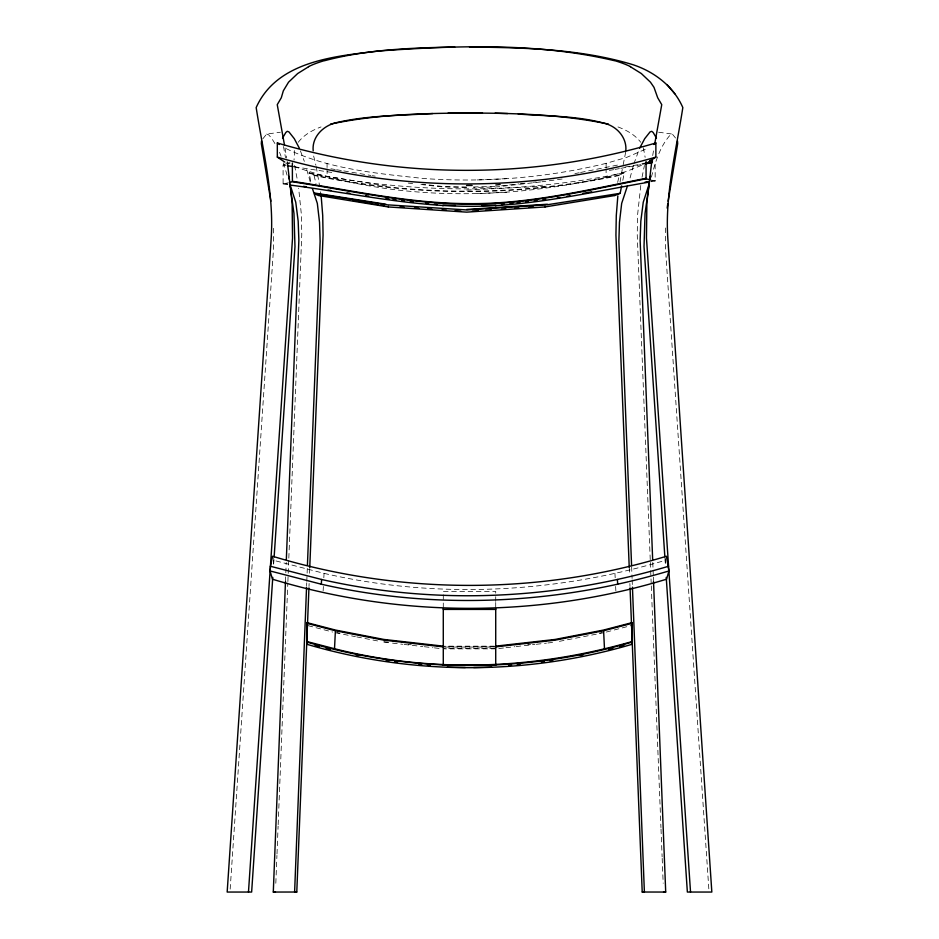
<?xml version="1.0" encoding="UTF-8"?>
<svg xmlns="http://www.w3.org/2000/svg" width="939" height="939" viewBox="0 0 939 939"><rect width="100%" height="100%" fill="white"/><g stroke="black" fill="none" stroke-linecap="round" stroke-linejoin="round"><path stroke-width="0.7" stroke-dasharray="4.7 3.52" d="M650.833 181.79L655.164 181.004L655.14 161.602M294.283 166.543C393.77 201.31 504.079 200.289 606.089 177.26L606.113 168.914M606.113 167.529L606.125 163.351L626.736 157.365L648.356 147.986M665.434 227.989L665.352 246.793L709.039 892.05M285.479 581.534L285.761 574.21M285.82 572.743L286.219 562.484M306.619 585.725L306.736 582.802M306.795 581.335L307.37 566.675M275.82 883.259L276.935 855.429M276.993 853.974L278.108 826.144M278.167 824.677L287.827 583.013M287.886 581.546L288.766 559.574M288.825 558.106L301.771 234.421L301.396 214.714L298.649 188.199M309.001 586.429L309.119 583.495M309.53 573.248L309.764 567.391M323.133 590.819L323.368 586.464M323.826 577.731L324.061 573.365L273.73 560.36L272.58 556.252M230.161 889.127L273.648 246.793L273.566 227.989M273.648 564.198L274.047 558.353M273.531 563.259L273.73 560.36M625.691 152.095L622.792 166.673M294.658 150.533L294.024 160.1M640.774 185.453L637.604 214.714L637.229 234.421L650.293 561.041M642.041 177.225L644.424 165.487M620.022 182.096L622.487 168.104M652.699 155.545L653.544 150.44M622.803 180.382L624.282 172.764C520.558 194.256 412.796 194.256 309.072 172.764L310.844 181.755M617.674 182.377L619.271 174.983L624.282 172.764M651.384 177.166C655.281 162.247 659.859 146.554 670.352 134.84L672.359 134.077L676.139 138.761M630.069 177.952L633.449 165.241M665.469 563.259L665.27 560.36L666.42 556.252M633.86 163.914L639.119 149.536M262.861 138.761L266.641 134.077L280.385 132.223M298.273 142.258C303.954 134.829 312.394 130.157 321.009 126.941M641.501 165.37L626.736 171.356L606.089 177.26M606.312 632.053L630.914 625.644M324.061 573.365C436.6 599.399 554.832 593.213 665.27 560.36M285.761 163.949L283.12 165.088M285.996 165.522L283.097 165.076L283.097 183.997L288.402 182.729M606.125 163.351C546.709 177.847 485.017 182.823 424.017 178.527C377.009 173.469 327.875 169.161 284.834 147.986M574.903 173.609L579.163 172.764M580.595 172.471L619.036 164.783M599.282 633.097L602.134 632.546M559.374 641.337L582.18 636.912M583.6 636.642L603.554 632.769M625.092 167.06L640.832 164.196M562.121 179.009L541.979 181.779M609.364 170.417L613.636 169.654M615.08 169.384L619.364 168.609M620.808 168.339L640.832 164.701M650.833 181.086L655.164 180.3M619.271 174.983C518.938 196.509 414.416 196.509 314.096 174.983L309.072 172.764M619.271 175.487C518.927 197.002 414.404 197.002 314.072 175.476L314.096 174.983M501.567 185.84L518.891 183.88M520.335 183.727L526.11 183.07M533.317 182.26L536.204 181.931M540.535 181.943L495.804 186.99L473.538 187.448M527.683 644.753L530.57 644.436M498.82 648.52L504.595 647.863M506.027 647.699L514.689 646.725M516.133 646.56L534.89 644.447M536.333 644.283L546.439 643.145M547.883 642.98L555.102 642.159M466.683 190.054L545.888 186.204M477.235 179.948L509.173 178.527M477.212 193.54L509.138 192.143M473.538 186.955L495.804 186.497M494.536 646.161L444.464 646.161M494.536 646.865L444.464 646.865M494.536 648.368L444.464 648.368M495.933 648.849L444.464 648.872M444.734 647.053L494.266 647.053M466.589 187.471L442.938 186.99L418.407 184.22M466.589 186.99L442.938 186.497L422.738 184.208M408.301 183.082L412.632 183.575M383.898 641.666L388.23 642.147M408.43 644.436L411.317 644.753M383.898 642.159L391.117 642.98M392.561 643.145L402.667 644.283M404.11 644.447L422.867 646.56M424.311 646.725L432.973 647.699M434.405 647.863L440.18 648.52M658.615 132.223L672.359 134.077M294.6 166.813L334.883 172.917M283.097 183.293L288.895 184.161M283.097 183.997L288.895 184.866M309.072 173.469L387.467 186.204M330.927 168.785L335.211 169.501M336.643 169.748L342.359 170.698M343.78 170.933L370.917 175.464M372.349 175.699L375.201 176.168M336.866 632.546L339.718 633.097M335.446 632.769L355.4 636.642M356.82 636.912L379.626 641.337M651.267 180.065L655.164 181.004M308.086 625.644L332.688 632.053M266.641 134.077L268.648 134.84L271.735 138.373L275.714 144.864M617.991 126.941C626.606 130.157 635.046 134.829 640.727 142.258M300.421 150.874L304.33 161.367M279.54 152.306L281.078 156.25M643.379 147.799L645.14 157.341M310.257 181.966L305.926 166.649M283.531 162.764L287.616 177.166M313.649 156.027L315.903 165.241M294.576 165.487L297.381 179.959M314.072 175.476L316.009 183.762M316.208 166.673L319.413 184.866M284.998 147.893L286.712 158.092M283.472 146.472L285.515 157.752M320.504 191.802L321.161 195.958M664.953 558.353L665.352 564.198M614.939 573.365L615.174 577.731M615.632 586.464L615.867 590.819M652.781 562.484L653.298 575.666M653.356 577.133L653.521 581.534M650.351 562.508L651.232 584.469M651.29 585.936L660.95 827.611M661.009 829.067L662.124 856.896M662.183 858.363L663.18 883.259M631.63 566.675L632.088 578.401M632.147 579.868L632.381 585.725M629.236 567.391L629.47 573.248M629.881 583.495L629.999 586.429M327.065 163.351L327.077 167.529M327.077 168.914L327.101 177.26M495.722 601.394L495.722 591.441L443.278 591.441L443.278 607.087M495.722 602.498L495.722 609.411"/><path stroke-width="1.41" d="M649.964 179.748L646.067 178.797L646.079 161.485M275.467 892.05L273.296 892.05L285.479 581.534M286.336 559.562L298.86 240.255L298.179 221.193L295.75 202.237L289.881 184.126M306.56 587.192L294.611 892.015L296.783 892.027L308.943 587.884M307.429 565.208L320.129 241.335L319.53 222.297L317.323 203.387L312.464 188.657M313.192 150.792C311.736 136.765 323.497 125.509 336.42 122.633C367.924 115.321 400.566 115.52 432.703 113.549M309.764 567.391L323.063 235.114L322.711 215.501L321.161 195.958M632.276 641.501C535.547 669.39 432.421 673.486 334.519 648.732L335.399 630.75L306.724 623.285M668.897 570.971C556.428 604.411 435.966 610.303 321.326 584.211L321.584 579.48L270.444 566.264L272.58 556.252C400.378 595.103 538.622 595.103 666.42 556.252L668.897 570.971L666.596 579.187C538.693 618.062 400.307 618.062 272.404 579.187L270.103 570.971L270.444 566.264M261.5 140.979L261.324 143.679L270.866 201.228M248.471 892.05L292.534 238.072L292.123 202.636L287.346 162.083M272.768 577.379L251.64 892.05L227.168 892.05L271.195 238.271C274.082 194.044 262.826 150.78 256.171 107.574C277.193 60.718 335.141 56.234 379.462 50.941C457.446 45.448 537.413 42.595 614.047 60.601M274.141 556.886L294.975 246.605L293.966 213.505L290.714 190.065M617.839 195.958L616.289 215.501L615.937 235.114L629.236 567.391M667.171 208.118L667.746 203.986M668.134 201.228L677.676 143.679L677.5 140.979M651.866 160.651L646.877 202.636L646.466 238.072L690.529 892.05M649.307 183.175L645.034 213.505L644.025 246.605L664.859 556.886M649.718 180.417L650.328 176.274M654.694 144.066L661.749 104.652L657.699 97.762L653.99 87.339L650.457 82.186L641.337 73.547L630.327 66.692M621.63 185.91L620.151 193.317L614.775 195.523L545.078 206.944L466.683 212.144L388.277 206.944L318.579 195.523L314.53 193.857M649.119 184.126L643.25 202.237L640.821 221.193L640.14 240.255L652.664 559.562M627.416 185.981L621.677 203.387L619.47 222.297L618.871 241.335L631.571 565.208M639.647 148.198L644.694 138.702L650.081 131.883L651.748 131.307L653.157 132.481L656.467 138.092M282.533 138.092L285.843 132.481L287.252 131.307L288.919 131.883L294.306 138.702L299.353 148.198M653.873 144.5L655.868 142.963L655.868 157.118L648.356 162.095M646.044 178.809L646.067 178.797C587.744 190.3 529.197 204.679 469.371 204.103C409.721 204.209 351.104 190.676 292.393 181.79L289.728 182.412M308.673 66.692L297.663 73.547L288.543 82.186L283.32 90.837L281.301 97.762L277.251 104.652L284.529 145.345M495.933 646.842L555.102 640.163L603.601 630.75L632.276 623.285M324.953 60.601C367.208 49.45 411.27 47.877 454.734 47.032M321.584 579.48C436.025 605.573 556.275 599.645 668.556 566.264M632.276 642.006C526.333 673.298 412.667 673.31 306.724 642.006M608.672 649.635L612.838 648.556M619.775 646.76L623.942 645.68M287.076 163.632L289.728 162.999M330.563 124.101C380.389 113.49 431.752 113.15 482.493 112.95M646.044 178.304C587.732 189.819 529.185 204.15 469.371 203.622C409.721 203.669 351.116 190.194 292.405 181.297L292.369 163.069M580.102 655.457L582.978 654.894M642.264 163.938L652.276 162.118M645.14 163.914L652.3 162.611M557.015 198.082L559.902 197.554M567.121 196.251L570.008 195.735M582.99 193.375L591.652 191.802M645.058 182.131L647.945 181.614M649.389 182.06C589.786 192.249 530.171 206.627 469.371 206.31C409.134 206.169 349.86 192.835 290.351 185.089M620.151 193.317L547.414 204.737L466.683 209.937L385.941 204.737L314.612 193.528M501.496 204.561L504.337 204.233M510.03 203.575L512.882 203.258M517.143 202.765L519.995 202.437M525.687 201.779L528.528 201.451M534.221 200.793L537.073 200.477M542.765 199.819L545.606 199.491M508.738 665.598L511.591 665.27M517.283 664.612L520.124 664.284M541.474 661.831L544.315 661.502M550.008 660.845L552.86 660.516M495.804 184.983L500.135 184.502M495.933 646.126L555.102 639.447L603.601 630.046L632.276 622.58L632.276 644.224C526.333 675.505 412.667 675.505 306.724 644.224L306.724 622.58L335.399 630.046L383.898 639.447L443.067 646.126M472.481 211.181L478.291 210.794M485.557 210.289L491.355 209.902M501.52 209.209L505.875 208.916M514.595 208.317L518.95 208.024M529.115 207.331L533.469 207.026M466.683 209.456L547.414 204.233M472.153 185.464L466.589 185.464M481.895 205.5L495.804 205.218L495.804 205.923M473.679 667.512L491.754 667.148M448.103 113.103C501.626 112.891 555.841 113.044 608.437 124.101M273.296 892.05L296.783 892.027M630.057 587.884L642.217 892.027L644.389 892.015L632.44 587.192M663.533 892.05L665.704 892.05L653.521 581.534M443.278 609.411L495.722 609.411M642.217 892.027L665.704 892.05M469.5 47.009C524.255 47.689 580.161 48.746 632.968 64.709C654.436 71.787 673.674 86.505 682.829 107.574C676.174 150.78 664.918 194.044 667.805 238.271L711.832 892.05L687.36 892.05L666.232 577.379M455.462 205.465L442.938 205.218L442.938 205.923M447.246 667.148L465.321 667.512M495.099 113.173L507.659 113.537M518.293 114.042C547.648 116.319 577.778 115.579 606.277 123.831C617.803 127.375 627.029 138.35 625.808 150.792M399.897 207.026L404.251 207.331M414.416 208.024L418.771 208.317M427.48 208.916L431.834 209.209M441.999 209.902L446.354 210.195M455.063 210.794L460.873 211.181M443.067 646.842L383.898 640.163L335.399 630.75M386.011 198.669L388.863 198.998M393.124 199.491L395.976 199.819M401.669 200.477L404.509 200.793M410.202 201.451L413.054 201.779M425.86 203.258L428.7 203.575M434.393 204.233L437.245 204.561M386.14 660.516L388.992 660.845M394.685 661.502L397.526 661.831M418.876 664.284L421.717 664.612M427.409 665.27L430.262 665.598M287.404 165.733L293.179 166.614M303.403 186.345L306.302 186.779M328.051 190.054L330.951 190.488M346.914 192.894L349.813 193.328M365.764 195.723L368.663 196.157M314.635 193.047L385.941 204.233M352.724 200.406L355.564 200.876M358.405 201.345L361.257 201.815M364.097 202.272L366.938 202.742M369.79 203.211L372.63 203.669M375.471 204.139L378.323 204.608M381.164 205.078L384.004 205.535M356.022 654.894L358.898 655.457M649.964 160.323L652.558 160.968M270.103 570.971L321.326 584.211M315.058 645.68L319.225 646.76M326.162 648.556L330.328 649.635M306.724 641.501L334.519 648.732M284.834 162.095L277.322 157.118L277.322 142.963A667.606 667.324 0 0 0 655.868 142.963M277.322 142.963L279.317 144.5M666.983 84.533L674.859 93.783M288.672 176.274L289.083 179.032M289.893 184.549L290.304 187.307M617.416 579.48L617.674 584.211M603.601 630.75L604.481 648.732M614.775 194.807L614.775 195.523M545.078 206.24L545.078 206.944M495.722 608.507L495.722 665.27L443.278 665.27L443.278 608.507M388.277 206.24L388.277 206.944M655.868 157.118A681.209 680.916 0 0 1 277.322 157.118M308.438 66.657A118.044 30.388 0 0 1 324.671 60.542M614.329 60.542A118.044 30.388 0 0 1 630.562 66.657"/></g></svg>
